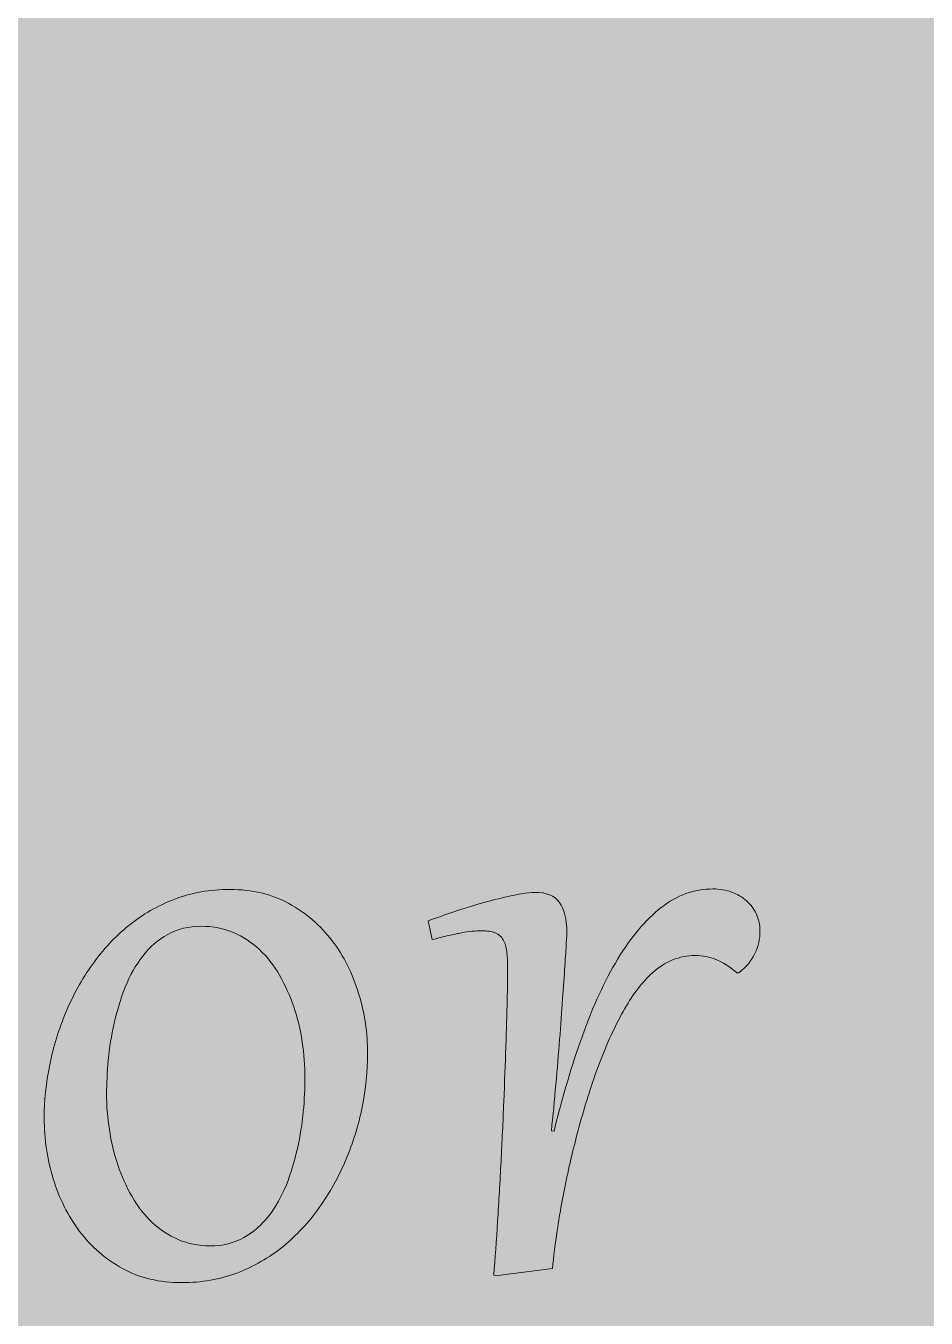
# Model space of a CAD drawing. Extents: x -4214 to -1795, y -2227 to -856.
# Drawn here: x -3089 to -3019.6, y -1641.1 to -1541.4 of the extents above; entities that cross this region are included whole.
import ezdxf

# ---------------------------------------------------------------- set-up
doc = ezdxf.new("R2010")
doc.units = 0
doc.header["$MEASUREMENT"] = 0
doc.layers.add('Layer 1', color=7, linetype='Continuous')

# ---------------------------------------------------------------- blocks, each defined once
blk = doc.blocks.new('block 14')
at = {"layer": 'Layer 1', "true_color": 0x2a3f49}
h = blk.add_hatch(color=149, dxfattribs=at)
h.dxf.hatch_style = 2
edge = h.paths.add_edge_path()
edge.add_spline(control_points=[(-3087.614, -1625.701), (-3087.614, -1624.344), (-3087.474, -1622.972), (-3087.192, -1621.574), (-3086.91, -1620.177), (-3086.493, -1618.825), (-3085.943, -1617.514), (-3085.392, -1616.209), (-3084.712, -1614.98), (-3083.9, -1613.828), (-3083.086, -1612.681), (-3082.152, -1611.678), (-3081.089, -1610.818), (-3080.029, -1609.963), (-3078.847, -1609.282), (-3077.546, -1608.785), (-3076.243, -1608.289), (-3074.828, -1608.043), (-3073.297, -1608.043), (-3071.577, -1608.043), (-3070.056, -1608.401), (-3068.735, -1609.128), (-3067.412, -1609.855), (-3066.301, -1610.808), (-3065.402, -1611.995), (-3064.501, -1613.188), (-3063.82, -1614.54), (-3063.357, -1616.055), (-3062.893, -1617.571), (-3062.663, -1619.122), (-3062.663, -1620.709), (-3062.663, -1622.066), (-3062.804, -1623.438), (-3063.085, -1624.836), (-3063.367, -1626.233), (-3063.787, -1627.585), (-3064.345, -1628.896), (-3064.9, -1630.201), (-3065.586, -1631.43), (-3066.398, -1632.582), (-3067.212, -1633.729), (-3068.146, -1634.732), (-3069.209, -1635.593), (-3070.269, -1636.448), (-3071.451, -1637.128), (-3072.752, -1637.625), (-3074.055, -1638.122), (-3075.47, -1638.367), (-3077.001, -1638.367), (-3078.721, -1638.367), (-3080.242, -1638.009), (-3081.563, -1637.282), (-3082.886, -1636.555), (-3083.992, -1635.603), (-3084.886, -1634.41), (-3085.779, -1633.222), (-3086.457, -1631.87), (-3086.921, -1630.355), (-3087.384, -1628.839), (-3087.614, -1627.288), (-3087.614, -1625.701)], knot_values=[0, 0, 0, 0, 1, 1, 1, 2, 2, 2, 3, 3, 3, 4, 4, 4, 5, 5, 5, 6, 6, 6, 7, 7, 7, 8, 8, 8, 9, 9, 9, 10, 10, 10, 11, 11, 11, 12, 12, 12, 13, 13, 13, 14, 14, 14, 15, 15, 15, 16, 16, 16, 17, 17, 17, 18, 18, 18, 19, 19, 19, 20, 20, 20, 20], degree=3, periodic=1)
edge = h.paths.add_edge_path()
edge.add_spline(control_points=[(-3082.802, -1623.791), (-3082.802, -1624.703), (-3082.73, -1625.629), (-3082.589, -1626.566), (-3082.449, -1627.508), (-3082.231, -1628.415), (-3081.937, -1629.285), (-3081.64, -1630.16), (-3081.274, -1630.974), (-3080.838, -1631.732), (-3080.403, -1632.49), (-3079.886, -1633.155), (-3079.287, -1633.719), (-3078.691, -1634.282), (-3078.02, -1634.722), (-3077.272, -1635.045), (-3076.528, -1635.367), (-3075.706, -1635.531), (-3074.807, -1635.531), (-3073.827, -1635.531), (-3072.964, -1635.316), (-3072.219, -1634.896), (-3071.474, -1634.471), (-3070.829, -1633.913), (-3070.286, -1633.212), (-3069.741, -1632.516), (-3069.291, -1631.717), (-3068.935, -1630.816), (-3068.582, -1629.92), (-3068.295, -1628.988), (-3068.08, -1628.031), (-3067.865, -1627.068), (-3067.714, -1626.121), (-3067.627, -1625.179), (-3067.54, -1624.237), (-3067.496, -1623.372), (-3067.496, -1622.583), (-3067.496, -1621.656), (-3067.568, -1620.725), (-3067.709, -1619.793), (-3067.849, -1618.856), (-3068.067, -1617.96), (-3068.361, -1617.095), (-3068.658, -1616.224), (-3069.024, -1615.415), (-3069.46, -1614.658), (-3069.895, -1613.9), (-3070.412, -1613.239), (-3071.011, -1612.681), (-3071.607, -1612.123), (-3072.278, -1611.683), (-3073.023, -1611.366), (-3073.77, -1611.043), (-3074.592, -1610.879), (-3075.491, -1610.879), (-3076.471, -1610.879), (-3077.334, -1611.089), (-3078.079, -1611.504), (-3078.824, -1611.919), (-3079.469, -1612.477), (-3080.012, -1613.178), (-3080.557, -1613.874), (-3081.007, -1614.673), (-3081.361, -1615.574), (-3081.716, -1616.47), (-3082.003, -1617.397), (-3082.218, -1618.349), (-3082.433, -1619.306), (-3082.584, -1620.254), (-3082.671, -1621.201), (-3082.758, -1622.148), (-3082.802, -1623.008), (-3082.802, -1623.791)], knot_values=[0, 0, 0, 0, 1, 1, 1, 2, 2, 2, 3, 3, 3, 4, 4, 4, 5, 5, 5, 6, 6, 6, 7, 7, 7, 8, 8, 8, 9, 9, 9, 10, 10, 10, 11, 11, 11, 12, 12, 12, 13, 13, 13, 14, 14, 14, 15, 15, 15, 16, 16, 16, 17, 17, 17, 18, 18, 18, 19, 19, 19, 20, 20, 20, 21, 21, 21, 22, 22, 22, 23, 23, 23, 24, 24, 24, 24], degree=3, periodic=1)
h = blk.add_hatch(color=149, dxfattribs=at)
h.dxf.hatch_style = 2
edge = h.paths.add_edge_path()
edge.add_spline(control_points=[(-3052.613, -1637.804), (-3052.613, -1637.804), (-3052.935, -1637.784), (-3052.935, -1637.784), (-3052.828, -1636.509), (-3052.728, -1635.121), (-3052.633, -1633.616), (-3052.541, -1632.111), (-3052.452, -1630.585), (-3052.372, -1629.034), (-3052.293, -1627.483), (-3052.221, -1625.947), (-3052.16, -1624.421), (-3052.101, -1622.901), (-3052.047, -1621.477), (-3051.999, -1620.156), (-3051.952, -1618.83), (-3051.919, -1617.648), (-3051.899, -1616.598), (-3051.878, -1615.554), (-3051.868, -1614.724), (-3051.868, -1614.12), (-3051.868, -1613.623), (-3051.888, -1613.198), (-3051.929, -1612.835), (-3051.97, -1612.471), (-3052.06, -1612.169), (-3052.201, -1611.929), (-3052.342, -1611.683), (-3052.546, -1611.509), (-3052.815, -1611.391), (-3053.084, -1611.279), (-3053.447, -1611.222), (-3053.903, -1611.222), (-3054.131, -1611.222), (-3054.366, -1611.238), (-3054.607, -1611.263), (-3054.85, -1611.289), (-3055.119, -1611.33), (-3055.413, -1611.381), (-3055.708, -1611.437), (-3056.041, -1611.509), (-3056.409, -1611.596), (-3056.78, -1611.683), (-3057.205, -1611.785), (-3057.689, -1611.908), (-3057.689, -1611.908), (-3057.991, -1610.459), (-3057.991, -1610.459), (-3055.762, -1609.65), (-3053.957, -1609.082), (-3052.574, -1608.754), (-3051.192, -1608.427), (-3050.258, -1608.263), (-3049.774, -1608.263), (-3048.888, -1608.263), (-3048.253, -1608.519), (-3047.872, -1609.036), (-3047.488, -1609.553), (-3047.299, -1610.321), (-3047.299, -1611.345), (-3047.299, -1611.437), (-3047.311, -1611.714), (-3047.337, -1612.169), (-3047.365, -1612.625), (-3047.401, -1613.219), (-3047.45, -1613.951), (-3047.496, -1614.683), (-3047.552, -1615.533), (-3047.619, -1616.501), (-3047.688, -1617.463), (-3047.764, -1618.503), (-3047.851, -1619.608), (-3047.938, -1620.719), (-3048.036, -1621.871), (-3048.143, -1623.075), (-3048.251, -1624.278), (-3048.363, -1625.476), (-3048.486, -1626.669), (-3048.486, -1626.669), (-3048.284, -1626.689), (-3048.284, -1626.689), (-3047.639, -1624.058), (-3046.912, -1621.605), (-3046.098, -1619.327), (-3045.286, -1617.054), (-3044.375, -1615.077), (-3043.361, -1613.398), (-3042.348, -1611.719), (-3041.232, -1610.398), (-3040.018, -1609.441), (-3038.802, -1608.478), (-3037.468, -1608.002), (-3036.02, -1608.002), (-3035.51, -1608.002), (-3035.031, -1608.079), (-3034.589, -1608.242), (-3034.146, -1608.401), (-3033.764, -1608.626), (-3033.442, -1608.918), (-3033.119, -1609.205), (-3032.866, -1609.548), (-3032.676, -1609.942), (-3032.489, -1610.342), (-3032.395, -1610.772), (-3032.395, -1611.243), (-3032.395, -1611.847), (-3032.525, -1612.425), (-3032.786, -1612.983), (-3033.05, -1613.541), (-3033.462, -1614.033), (-3034.025, -1614.463), (-3034.025, -1614.463), (-3034.187, -1614.463), (-3034.187, -1614.463), (-3034.75, -1613.997), (-3035.285, -1613.654), (-3035.789, -1613.449), (-3036.291, -1613.239), (-3036.826, -1613.137), (-3037.389, -1613.137), (-3037.993, -1613.137), (-3038.577, -1613.25), (-3039.14, -1613.48), (-3039.706, -1613.705), (-3040.223, -1614.033), (-3040.691, -1614.463), (-3041.457, -1615.164), (-3042.168, -1616.086), (-3042.826, -1617.233), (-3043.484, -1618.38), (-3044.086, -1619.655), (-3044.629, -1621.052), (-3045.174, -1622.445), (-3045.663, -1623.914), (-3046.098, -1625.45), (-3046.536, -1626.986), (-3046.912, -1628.486), (-3047.227, -1629.94), (-3047.542, -1631.399), (-3047.798, -1632.766), (-3047.992, -1634.051), (-3048.187, -1635.331), (-3048.325, -1636.412), (-3048.404, -1637.282), (-3048.404, -1637.282), (-3052.613, -1637.804), (-3052.613, -1637.804)], knot_values=[0, 0, 0, 0, 1, 1, 1, 2, 2, 2, 3, 3, 3, 4, 4, 4, 5, 5, 5, 6, 6, 6, 7, 7, 7, 8, 8, 8, 9, 9, 9, 10, 10, 10, 11, 11, 11, 12, 12, 12, 13, 13, 13, 14, 14, 14, 15, 15, 15, 16, 16, 16, 17, 17, 17, 18, 18, 18, 19, 19, 19, 20, 20, 20, 21, 21, 21, 22, 22, 22, 23, 23, 23, 24, 24, 24, 25, 25, 25, 26, 26, 26, 27, 27, 27, 28, 28, 28, 29, 29, 29, 30, 30, 30, 31, 31, 31, 32, 32, 32, 33, 33, 33, 34, 34, 34, 35, 35, 35, 36, 36, 36, 37, 37, 37, 38, 38, 38, 39, 39, 39, 40, 40, 40, 41, 41, 41, 42, 42, 42, 43, 43, 43, 44, 44, 44, 45, 45, 45, 46, 46, 46, 47, 47, 47, 48, 48, 48, 49, 49, 49, 49], degree=3, periodic=1)
at = {"layer": 'Layer 1', "lineweight": 0}
for points, knots in [([(-3087.614, -1625.701), (-3087.614, -1624.344), (-3087.474, -1622.972), (-3087.192, -1621.574), (-3086.91, -1620.177), (-3086.493, -1618.825), (-3085.943, -1617.514), (-3085.392, -1616.209), (-3084.712, -1614.98), (-3083.9, -1613.828), (-3083.086, -1612.681), (-3082.152, -1611.678), (-3081.089, -1610.818), (-3080.029, -1609.963), (-3078.847, -1609.282), (-3077.546, -1608.785), (-3076.243, -1608.289), (-3074.828, -1608.043), (-3073.297, -1608.043), (-3071.577, -1608.043), (-3070.056, -1608.401), (-3068.735, -1609.128), (-3067.412, -1609.855), (-3066.301, -1610.808), (-3065.402, -1611.995), (-3064.501, -1613.188), (-3063.82, -1614.54), (-3063.357, -1616.055), (-3062.893, -1617.571), (-3062.663, -1619.122), (-3062.663, -1620.709), (-3062.663, -1622.066), (-3062.804, -1623.438), (-3063.085, -1624.836), (-3063.367, -1626.233), (-3063.787, -1627.585), (-3064.345, -1628.896), (-3064.9, -1630.201), (-3065.586, -1631.43), (-3066.398, -1632.582), (-3067.212, -1633.729), (-3068.146, -1634.732), (-3069.209, -1635.593), (-3070.269, -1636.448), (-3071.451, -1637.128), (-3072.752, -1637.625), (-3074.055, -1638.122), (-3075.47, -1638.367), (-3077.001, -1638.367), (-3078.721, -1638.367), (-3080.242, -1638.009), (-3081.563, -1637.282), (-3082.886, -1636.555), (-3083.992, -1635.603), (-3084.886, -1634.41), (-3085.779, -1633.222), (-3086.457, -1631.87), (-3086.921, -1630.355), (-3087.384, -1628.839), (-3087.614, -1627.288), (-3087.614, -1625.701)], [0, 0, 0, 0, 1, 1, 1, 2, 2, 2, 3, 3, 3, 4, 4, 4, 5, 5, 5, 6, 6, 6, 7, 7, 7, 8, 8, 8, 9, 9, 9, 10, 10, 10, 11, 11, 11, 12, 12, 12, 13, 13, 13, 14, 14, 14, 15, 15, 15, 16, 16, 16, 17, 17, 17, 18, 18, 18, 19, 19, 19, 20, 20, 20, 20]), ([(-3052.613, -1637.804), (-3052.613, -1637.804), (-3052.935, -1637.784), (-3052.935, -1637.784), (-3052.828, -1636.509), (-3052.728, -1635.121), (-3052.633, -1633.616), (-3052.541, -1632.111), (-3052.452, -1630.585), (-3052.372, -1629.034), (-3052.293, -1627.483), (-3052.221, -1625.947), (-3052.16, -1624.421), (-3052.101, -1622.901), (-3052.047, -1621.477), (-3051.999, -1620.156), (-3051.952, -1618.83), (-3051.919, -1617.648), (-3051.899, -1616.598), (-3051.878, -1615.554), (-3051.868, -1614.724), (-3051.868, -1614.12), (-3051.868, -1613.623), (-3051.888, -1613.198), (-3051.929, -1612.835), (-3051.97, -1612.471), (-3052.06, -1612.169), (-3052.201, -1611.929), (-3052.342, -1611.683), (-3052.546, -1611.509), (-3052.815, -1611.391), (-3053.084, -1611.279), (-3053.447, -1611.222), (-3053.903, -1611.222), (-3054.131, -1611.222), (-3054.366, -1611.238), (-3054.607, -1611.263), (-3054.85, -1611.289), (-3055.119, -1611.33), (-3055.413, -1611.381), (-3055.708, -1611.437), (-3056.041, -1611.509), (-3056.409, -1611.596), (-3056.78, -1611.683), (-3057.205, -1611.785), (-3057.689, -1611.908), (-3057.689, -1611.908), (-3057.991, -1610.459), (-3057.991, -1610.459), (-3055.762, -1609.65), (-3053.957, -1609.082), (-3052.574, -1608.754), (-3051.192, -1608.427), (-3050.258, -1608.263), (-3049.774, -1608.263), (-3048.888, -1608.263), (-3048.253, -1608.519), (-3047.872, -1609.036), (-3047.488, -1609.553), (-3047.299, -1610.321), (-3047.299, -1611.345), (-3047.299, -1611.437), (-3047.311, -1611.714), (-3047.337, -1612.169), (-3047.365, -1612.625), (-3047.401, -1613.219), (-3047.45, -1613.951), (-3047.496, -1614.683), (-3047.552, -1615.533), (-3047.619, -1616.501), (-3047.688, -1617.463), (-3047.764, -1618.503), (-3047.851, -1619.608), (-3047.938, -1620.719), (-3048.036, -1621.871), (-3048.143, -1623.075), (-3048.251, -1624.278), (-3048.363, -1625.476), (-3048.486, -1626.669), (-3048.486, -1626.669), (-3048.284, -1626.689), (-3048.284, -1626.689), (-3047.639, -1624.058), (-3046.912, -1621.605), (-3046.098, -1619.327), (-3045.286, -1617.054), (-3044.375, -1615.077), (-3043.361, -1613.398), (-3042.348, -1611.719), (-3041.232, -1610.398), (-3040.018, -1609.441), (-3038.802, -1608.478), (-3037.468, -1608.002), (-3036.02, -1608.002), (-3035.51, -1608.002), (-3035.031, -1608.079), (-3034.589, -1608.242), (-3034.146, -1608.401), (-3033.764, -1608.626), (-3033.442, -1608.918), (-3033.119, -1609.205), (-3032.866, -1609.548), (-3032.676, -1609.942), (-3032.489, -1610.342), (-3032.395, -1610.772), (-3032.395, -1611.243), (-3032.395, -1611.847), (-3032.525, -1612.425), (-3032.786, -1612.983), (-3033.05, -1613.541), (-3033.462, -1614.033), (-3034.025, -1614.463), (-3034.025, -1614.463), (-3034.187, -1614.463), (-3034.187, -1614.463), (-3034.75, -1613.997), (-3035.285, -1613.654), (-3035.789, -1613.449), (-3036.291, -1613.239), (-3036.826, -1613.137), (-3037.389, -1613.137), (-3037.993, -1613.137), (-3038.577, -1613.25), (-3039.14, -1613.48), (-3039.706, -1613.705), (-3040.223, -1614.033), (-3040.691, -1614.463), (-3041.457, -1615.164), (-3042.168, -1616.086), (-3042.826, -1617.233), (-3043.484, -1618.38), (-3044.086, -1619.655), (-3044.629, -1621.052), (-3045.174, -1622.445), (-3045.663, -1623.914), (-3046.098, -1625.45), (-3046.536, -1626.986), (-3046.912, -1628.486), (-3047.227, -1629.94), (-3047.542, -1631.399), (-3047.798, -1632.766), (-3047.992, -1634.051), (-3048.187, -1635.331), (-3048.325, -1636.412), (-3048.404, -1637.282), (-3048.404, -1637.282), (-3052.613, -1637.804), (-3052.613, -1637.804)], [0, 0, 0, 0, 1, 1, 1, 2, 2, 2, 3, 3, 3, 4, 4, 4, 5, 5, 5, 6, 6, 6, 7, 7, 7, 8, 8, 8, 9, 9, 9, 10, 10, 10, 11, 11, 11, 12, 12, 12, 13, 13, 13, 14, 14, 14, 15, 15, 15, 16, 16, 16, 17, 17, 17, 18, 18, 18, 19, 19, 19, 20, 20, 20, 21, 21, 21, 22, 22, 22, 23, 23, 23, 24, 24, 24, 25, 25, 25, 26, 26, 26, 27, 27, 27, 28, 28, 28, 29, 29, 29, 30, 30, 30, 31, 31, 31, 32, 32, 32, 33, 33, 33, 34, 34, 34, 35, 35, 35, 36, 36, 36, 37, 37, 37, 38, 38, 38, 39, 39, 39, 40, 40, 40, 41, 41, 41, 42, 42, 42, 43, 43, 43, 44, 44, 44, 45, 45, 45, 46, 46, 46, 47, 47, 47, 48, 48, 48, 49, 49, 49, 49]), ([(-3082.802, -1623.791), (-3082.802, -1624.703), (-3082.73, -1625.629), (-3082.589, -1626.566), (-3082.449, -1627.508), (-3082.231, -1628.415), (-3081.937, -1629.285), (-3081.64, -1630.16), (-3081.274, -1630.974), (-3080.838, -1631.732), (-3080.403, -1632.49), (-3079.886, -1633.155), (-3079.287, -1633.719), (-3078.691, -1634.282), (-3078.02, -1634.722), (-3077.272, -1635.045), (-3076.528, -1635.367), (-3075.706, -1635.531), (-3074.807, -1635.531), (-3073.827, -1635.531), (-3072.964, -1635.316), (-3072.219, -1634.896), (-3071.474, -1634.471), (-3070.829, -1633.913), (-3070.286, -1633.212), (-3069.741, -1632.516), (-3069.291, -1631.717), (-3068.935, -1630.816), (-3068.582, -1629.92), (-3068.295, -1628.988), (-3068.08, -1628.031), (-3067.865, -1627.068), (-3067.714, -1626.121), (-3067.627, -1625.179), (-3067.54, -1624.237), (-3067.496, -1623.372), (-3067.496, -1622.583), (-3067.496, -1621.656), (-3067.568, -1620.725), (-3067.709, -1619.793), (-3067.849, -1618.856), (-3068.067, -1617.96), (-3068.361, -1617.095), (-3068.658, -1616.224), (-3069.024, -1615.415), (-3069.46, -1614.658), (-3069.895, -1613.9), (-3070.412, -1613.239), (-3071.011, -1612.681), (-3071.607, -1612.123), (-3072.278, -1611.683), (-3073.023, -1611.366), (-3073.77, -1611.043), (-3074.592, -1610.879), (-3075.491, -1610.879), (-3076.471, -1610.879), (-3077.334, -1611.089), (-3078.079, -1611.504), (-3078.824, -1611.919), (-3079.469, -1612.477), (-3080.012, -1613.178), (-3080.557, -1613.874), (-3081.007, -1614.673), (-3081.361, -1615.574), (-3081.716, -1616.47), (-3082.003, -1617.397), (-3082.218, -1618.349), (-3082.433, -1619.306), (-3082.584, -1620.254), (-3082.671, -1621.201), (-3082.758, -1622.148), (-3082.802, -1623.008), (-3082.802, -1623.791)], [0, 0, 0, 0, 1, 1, 1, 2, 2, 2, 3, 3, 3, 4, 4, 4, 5, 5, 5, 6, 6, 6, 7, 7, 7, 8, 8, 8, 9, 9, 9, 10, 10, 10, 11, 11, 11, 12, 12, 12, 13, 13, 13, 14, 14, 14, 15, 15, 15, 16, 16, 16, 17, 17, 17, 18, 18, 18, 19, 19, 19, 20, 20, 20, 21, 21, 21, 22, 22, 22, 23, 23, 23, 24, 24, 24, 24])]:
    blk.add_open_spline(points, degree=3, knots=knots, dxfattribs=at)
blk = doc.blocks.new('block 13')
at = {"layer": 'Layer 1'}
blk.add_blockref('block 14', (0, 0), dxfattribs=at)
blk = doc.blocks.new('block 3')
at = {"layer": 'Layer 1'}
blk.add_blockref('block 13', (0, 0), dxfattribs=at)
blk = doc.blocks.new('block 2')
at = {"layer": 'Layer 1', "true_color": 0xd1f7fe}
h = blk.add_hatch(color=7, dxfattribs=at)
h.dxf.hatch_style = 2
edge = h.paths.add_edge_path()
edge.add_spline(control_points=[(-1794.659, -1541.431), (-1798.649, -1538.412), (-1802.263, -1532.957), (-1802.263, -1532.957), (-1818.61, -1510.462), (-1812.956, -1476.786), (-1816.44, -1444.447), (-1820.965, -1402.431), (-1845.854, -1390.896), (-1845.854, -1390.896), (-1804.05, -1322.514), (-1892.292, -1300.542), (-1892.292, -1235.18), (-1892.292, -1185.07), (-1862.628, -1142.357), (-1862.628, -1091.812), (-1862.628, -1048.7), (-1902.166, -1036.972), (-1902.166, -1036.972), (-1867.403, -1000.374), (-1890.029, -934.189), (-1946.844, -934.189), (-2005.099, -934.189), (-2041.371, -964.397), (-2090.141, -964.397), (-2164.557, -964.397), (-2207.797, -887.503), (-2269.21, -938.656), (-2361.653, -869.927), (-2476.864, -966.117), (-2551.279, -966.117), (-2625.692, -966.117), (-2641.586, -875.556), (-2696.264, -901.096), (-2661.195, -910.159), (-2669.29, -950.941), (-2696.643, -950.941), (-2728.631, -950.941), (-2744.91, -917.987), (-2781.111, -917.987), (-2815.612, -917.987), (-2899.41, -972.274), (-2996.855, -864.274), (-2996.855, -864.274), (-2999.685, -861.048), (-3004.227, -855.723), (-3008.771, -861.048), (-3011.602, -864.274), (-3011.602, -864.274), (-3109.046, -972.274), (-3192.844, -917.987), (-3227.345, -917.987), (-3263.546, -917.987), (-3279.825, -950.941), (-3311.816, -950.941), (-3339.168, -950.941), (-3347.261, -910.159), (-3312.192, -901.096), (-3366.87, -875.556), (-3382.764, -966.117), (-3457.177, -966.117), (-3531.593, -966.117), (-3646.803, -869.927), (-3739.248, -938.656), (-3800.66, -887.503), (-3843.9, -964.397), (-3918.315, -964.397), (-3967.085, -964.397), (-4003.357, -934.189), (-4061.612, -934.189), (-4118.429, -934.189), (-4141.053, -1000.374), (-4106.29, -1036.972), (-4106.29, -1036.972), (-4145.828, -1048.7), (-4145.828, -1091.812), (-4145.828, -1142.357), (-4116.166, -1185.07), (-4116.166, -1235.18), (-4116.166, -1300.542), (-4204.407, -1322.514), (-4162.603, -1390.896), (-4162.603, -1390.896), (-4187.491, -1402.431), (-4192.018, -1444.447), (-4195.5, -1476.786), (-4189.846, -1510.462), (-4206.193, -1532.957), (-4206.193, -1532.957), (-4209.854, -1538.247), (-4213.797, -1541.431), (-4209.783, -1544.99), (-4206.193, -1549.904), (-4206.193, -1549.904), (-4189.846, -1572.399), (-4195.5, -1606.075), (-4192.018, -1638.414), (-4187.491, -1680.43), (-4162.603, -1691.965), (-4162.603, -1691.965), (-4204.407, -1760.348), (-4116.166, -1782.319), (-4116.166, -1847.681), (-4116.166, -1897.791), (-4145.828, -1940.504), (-4145.828, -1991.049), (-4145.828, -2034.161), (-4106.29, -2045.889), (-4106.29, -2045.889), (-4141.053, -2082.487), (-4118.429, -2148.672), (-4061.612, -2148.672), (-4003.357, -2148.672), (-3967.085, -2118.464), (-3918.315, -2118.464), (-3843.9, -2118.464), (-3800.66, -2195.358), (-3739.248, -2144.207), (-3646.803, -2212.934), (-3531.593, -2116.744), (-3457.177, -2116.744), (-3382.764, -2116.744), (-3366.87, -2207.305), (-3312.192, -2181.765), (-3347.261, -2172.702), (-3339.168, -2131.92), (-3311.816, -2131.92), (-3279.825, -2131.92), (-3263.546, -2164.874), (-3227.345, -2164.874), (-3192.844, -2164.874), (-3109.046, -2110.587), (-3011.602, -2218.587), (-3011.602, -2218.587), (-3008.771, -2221.813), (-3004.227, -2227.138), (-2999.685, -2221.813), (-2996.855, -2218.587), (-2996.855, -2218.587), (-2899.41, -2110.587), (-2815.612, -2164.874), (-2781.111, -2164.874), (-2744.91, -2164.874), (-2728.631, -2131.92), (-2696.643, -2131.92), (-2669.29, -2131.92), (-2661.195, -2172.702), (-2696.264, -2181.765), (-2641.586, -2207.305), (-2625.692, -2116.744), (-2551.279, -2116.744), (-2476.864, -2116.744), (-2361.653, -2212.934), (-2269.21, -2144.207), (-2207.797, -2195.358), (-2164.557, -2118.464), (-2090.141, -2118.464), (-2041.371, -2118.464), (-2005.099, -2148.672), (-1946.844, -2148.672), (-1890.029, -2148.672), (-1867.403, -2082.487), (-1902.166, -2045.889), (-1902.166, -2045.889), (-1862.628, -2034.161), (-1862.628, -1991.049), (-1862.628, -1940.504), (-1892.292, -1897.791), (-1892.292, -1847.681), (-1892.292, -1782.319), (-1804.05, -1760.348), (-1845.854, -1691.965), (-1845.854, -1691.965), (-1820.965, -1680.43), (-1816.44, -1638.414), (-1812.956, -1606.075), (-1818.61, -1572.399), (-1802.263, -1549.904), (-1802.263, -1549.904), (-1799.123, -1544.754), (-1794.659, -1541.431)], knot_values=[0, 0, 0, 0, 1, 1, 1, 2, 2, 2, 3, 3, 3, 4, 4, 4, 5, 5, 5, 6, 6, 6, 7, 7, 7, 8, 8, 8, 9, 9, 9, 10, 10, 10, 11, 11, 11, 12, 12, 12, 13, 13, 13, 14, 14, 14, 15, 15, 15, 16, 16, 16, 17, 17, 17, 18, 18, 18, 19, 19, 19, 20, 20, 20, 21, 21, 21, 22, 22, 22, 23, 23, 23, 24, 24, 24, 25, 25, 25, 26, 26, 26, 27, 27, 27, 28, 28, 28, 29, 29, 29, 30, 30, 30, 31, 31, 31, 32, 32, 32, 33, 33, 33, 34, 34, 34, 35, 35, 35, 36, 36, 36, 37, 37, 37, 38, 38, 38, 39, 39, 39, 40, 40, 40, 41, 41, 41, 42, 42, 42, 43, 43, 43, 44, 44, 44, 45, 45, 45, 46, 46, 46, 47, 47, 47, 48, 48, 48, 49, 49, 49, 50, 50, 50, 51, 51, 51, 52, 52, 52, 53, 53, 53, 54, 54, 54, 55, 55, 55, 56, 56, 56, 57, 57, 57, 58, 58, 58, 59, 59, 59, 60, 60, 60, 60], degree=3, periodic=1)
at = {"layer": 'Layer 1', "lineweight": 0}
blk.add_open_spline([(-1794.659, -1541.431), (-1798.649, -1538.412), (-1802.263, -1532.957), (-1802.263, -1532.957), (-1818.61, -1510.462), (-1812.956, -1476.786), (-1816.44, -1444.447), (-1820.965, -1402.431), (-1845.854, -1390.896), (-1845.854, -1390.896), (-1804.05, -1322.514), (-1892.292, -1300.542), (-1892.292, -1235.18), (-1892.292, -1185.07), (-1862.628, -1142.357), (-1862.628, -1091.812), (-1862.628, -1048.7), (-1902.166, -1036.972), (-1902.166, -1036.972), (-1867.403, -1000.374), (-1890.029, -934.189), (-1946.844, -934.189), (-2005.099, -934.189), (-2041.371, -964.397), (-2090.141, -964.397), (-2164.557, -964.397), (-2207.797, -887.503), (-2269.21, -938.656), (-2361.653, -869.927), (-2476.864, -966.117), (-2551.279, -966.117), (-2625.692, -966.117), (-2641.586, -875.556), (-2696.264, -901.096), (-2661.195, -910.159), (-2669.29, -950.941), (-2696.643, -950.941), (-2728.631, -950.941), (-2744.91, -917.987), (-2781.111, -917.987), (-2815.612, -917.987), (-2899.41, -972.274), (-2996.855, -864.274), (-2996.855, -864.274), (-2999.685, -861.048), (-3004.227, -855.723), (-3008.771, -861.048), (-3011.602, -864.274), (-3011.602, -864.274), (-3109.046, -972.274), (-3192.844, -917.987), (-3227.345, -917.987), (-3263.546, -917.987), (-3279.825, -950.941), (-3311.816, -950.941), (-3339.168, -950.941), (-3347.261, -910.159), (-3312.192, -901.096), (-3366.87, -875.556), (-3382.764, -966.117), (-3457.177, -966.117), (-3531.593, -966.117), (-3646.803, -869.927), (-3739.248, -938.656), (-3800.66, -887.503), (-3843.9, -964.397), (-3918.315, -964.397), (-3967.085, -964.397), (-4003.357, -934.189), (-4061.612, -934.189), (-4118.429, -934.189), (-4141.053, -1000.374), (-4106.29, -1036.972), (-4106.29, -1036.972), (-4145.828, -1048.7), (-4145.828, -1091.812), (-4145.828, -1142.357), (-4116.166, -1185.07), (-4116.166, -1235.18), (-4116.166, -1300.542), (-4204.407, -1322.514), (-4162.603, -1390.896), (-4162.603, -1390.896), (-4187.491, -1402.431), (-4192.018, -1444.447), (-4195.5, -1476.786), (-4189.846, -1510.462), (-4206.193, -1532.957), (-4206.193, -1532.957), (-4209.854, -1538.247), (-4213.797, -1541.431), (-4209.783, -1544.99), (-4206.193, -1549.904), (-4206.193, -1549.904), (-4189.846, -1572.399), (-4195.5, -1606.075), (-4192.018, -1638.414), (-4187.491, -1680.43), (-4162.603, -1691.965), (-4162.603, -1691.965), (-4204.407, -1760.348), (-4116.166, -1782.319), (-4116.166, -1847.681), (-4116.166, -1897.791), (-4145.828, -1940.504), (-4145.828, -1991.049), (-4145.828, -2034.161), (-4106.29, -2045.889), (-4106.29, -2045.889), (-4141.053, -2082.487), (-4118.429, -2148.672), (-4061.612, -2148.672), (-4003.357, -2148.672), (-3967.085, -2118.464), (-3918.315, -2118.464), (-3843.9, -2118.464), (-3800.66, -2195.358), (-3739.248, -2144.207), (-3646.803, -2212.934), (-3531.593, -2116.744), (-3457.177, -2116.744), (-3382.764, -2116.744), (-3366.87, -2207.305), (-3312.192, -2181.765), (-3347.261, -2172.702), (-3339.168, -2131.92), (-3311.816, -2131.92), (-3279.825, -2131.92), (-3263.546, -2164.874), (-3227.345, -2164.874), (-3192.844, -2164.874), (-3109.046, -2110.587), (-3011.602, -2218.587), (-3011.602, -2218.587), (-3008.771, -2221.813), (-3004.227, -2227.138), (-2999.685, -2221.813), (-2996.855, -2218.587), (-2996.855, -2218.587), (-2899.41, -2110.587), (-2815.612, -2164.874), (-2781.111, -2164.874), (-2744.91, -2164.874), (-2728.631, -2131.92), (-2696.643, -2131.92), (-2669.29, -2131.92), (-2661.195, -2172.702), (-2696.264, -2181.765), (-2641.586, -2207.305), (-2625.692, -2116.744), (-2551.279, -2116.744), (-2476.864, -2116.744), (-2361.653, -2212.934), (-2269.21, -2144.207), (-2207.797, -2195.358), (-2164.557, -2118.464), (-2090.141, -2118.464), (-2041.371, -2118.464), (-2005.099, -2148.672), (-1946.844, -2148.672), (-1890.029, -2148.672), (-1867.403, -2082.487), (-1902.166, -2045.889), (-1902.166, -2045.889), (-1862.628, -2034.161), (-1862.628, -1991.049), (-1862.628, -1940.504), (-1892.292, -1897.791), (-1892.292, -1847.681), (-1892.292, -1782.319), (-1804.05, -1760.348), (-1845.854, -1691.965), (-1845.854, -1691.965), (-1820.965, -1680.43), (-1816.44, -1638.414), (-1812.956, -1606.075), (-1818.61, -1572.399), (-1802.263, -1549.904), (-1802.263, -1549.904), (-1799.123, -1544.754), (-1794.659, -1541.431)], degree=3, knots=[0, 0, 0, 0, 1, 1, 1, 2, 2, 2, 3, 3, 3, 4, 4, 4, 5, 5, 5, 6, 6, 6, 7, 7, 7, 8, 8, 8, 9, 9, 9, 10, 10, 10, 11, 11, 11, 12, 12, 12, 13, 13, 13, 14, 14, 14, 15, 15, 15, 16, 16, 16, 17, 17, 17, 18, 18, 18, 19, 19, 19, 20, 20, 20, 21, 21, 21, 22, 22, 22, 23, 23, 23, 24, 24, 24, 25, 25, 25, 26, 26, 26, 27, 27, 27, 28, 28, 28, 29, 29, 29, 30, 30, 30, 31, 31, 31, 32, 32, 32, 33, 33, 33, 34, 34, 34, 35, 35, 35, 36, 36, 36, 37, 37, 37, 38, 38, 38, 39, 39, 39, 40, 40, 40, 41, 41, 41, 42, 42, 42, 43, 43, 43, 44, 44, 44, 45, 45, 45, 46, 46, 46, 47, 47, 47, 48, 48, 48, 49, 49, 49, 50, 50, 50, 51, 51, 51, 52, 52, 52, 53, 53, 53, 54, 54, 54, 55, 55, 55, 56, 56, 56, 57, 57, 57, 58, 58, 58, 59, 59, 59, 60, 60, 60, 60], dxfattribs=at)
at = {"layer": 'Layer 1'}
blk.add_blockref('block 3', (0, 0), dxfattribs=at)

msp = doc.modelspace()

# ---------------------------------------------------------------- block references
at = {"layer": 'Layer 1'}
msp.add_blockref('block 2', (0, 0), dxfattribs=at)

doc.saveas('drawing.dxf')
